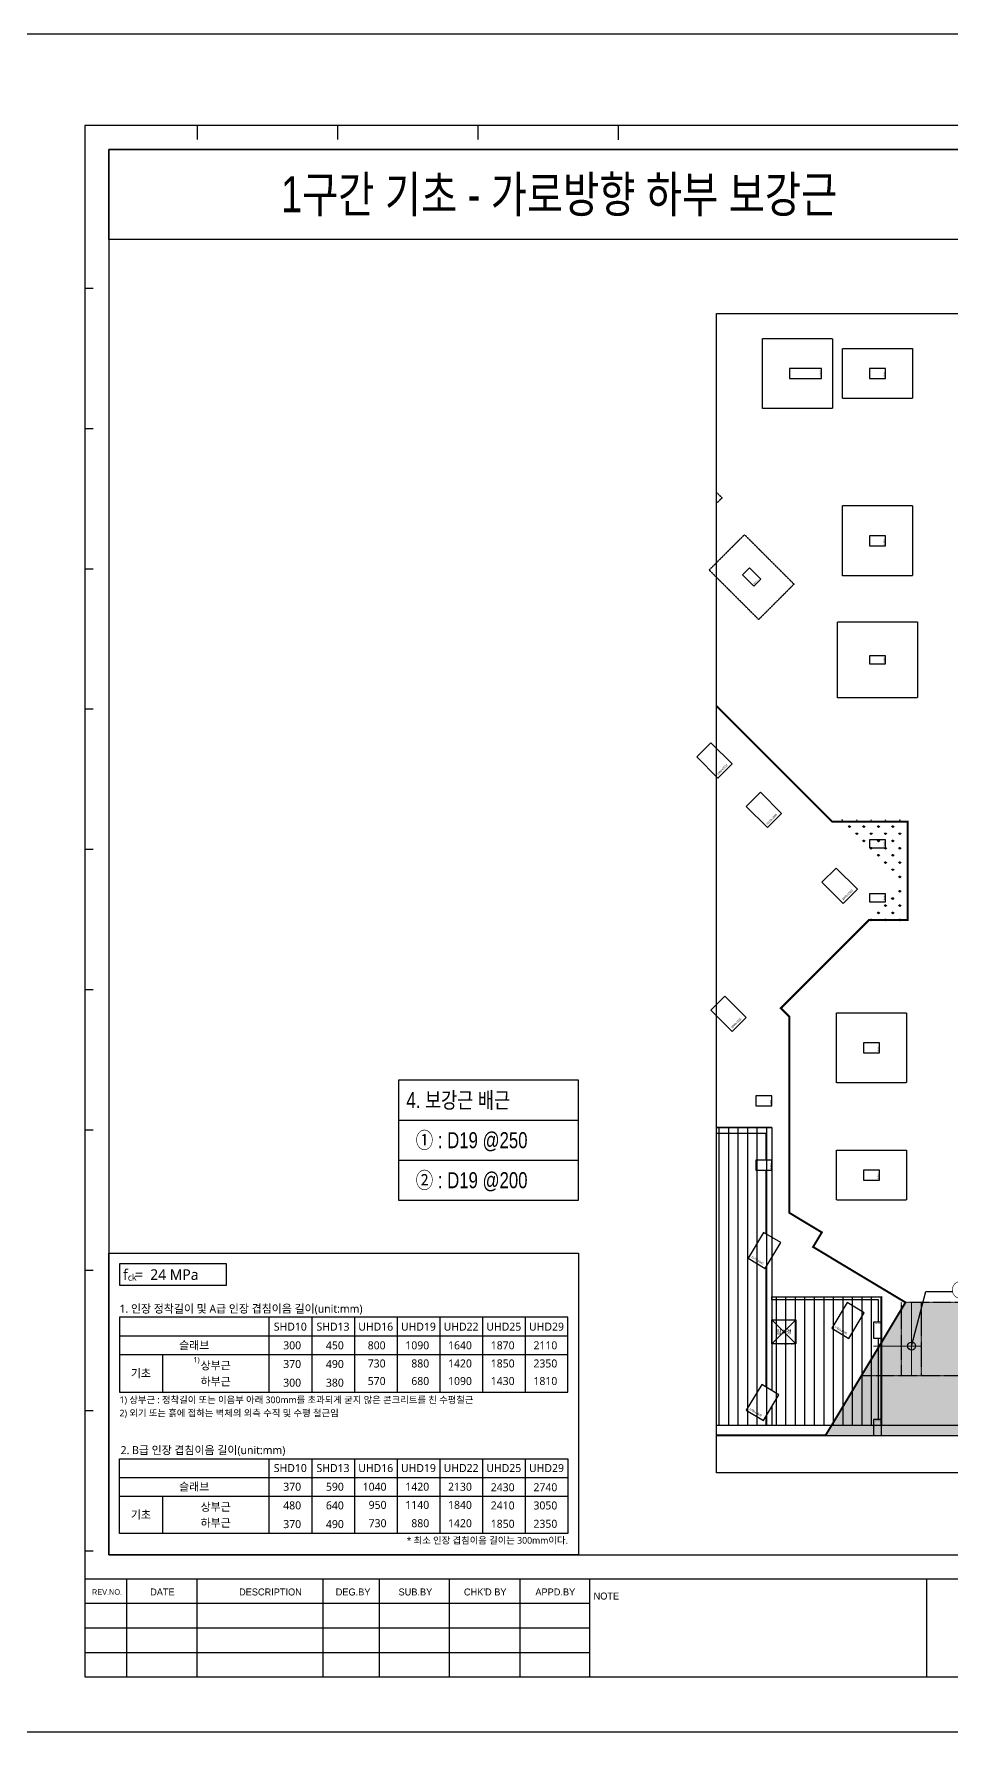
# Model space of a CAD drawing. Header units: millimetres. Extents: x 91591 to 1353697, y 75729 to 160586.
# Drawn here: x 694131 to 739951, y 75729 to 160586 of the extents above; entities that cross this region are included whole.
import ezdxf
from ezdxf.enums import TextEntityAlignment as Align

# ---------------------------------------------------------------- set-up
doc = ezdxf.new("R2010")
doc.units = ezdxf.units.MM
for name, pattern in [('H', [1.3, 0.8, -0.5]), ('HID', [2.5, 1.5, -1]), ('HIDDEN', [0.375, 0.25, -0.125])]:
    doc.linetypes.add(name, pattern=pattern)
for name, color, linetype in [('-S_F', 7, 'Continuous'), ('-S_REBAR-BOT', 3, 'H'), ('-S_TEXT', 255, 'Continuous'), ('8', 8, 'Continuous'), ('ML', 4, 'Continuous'), ('S-FND-배근구간선', 21, 'HID'), ('S-FND_OUTLINE_공동주택 기초', 1, 'HID'), ('S-FND_OUTLINE_지하주차장 기초', 4, 'HID'), ('S-HAT', 252, 'Continuous'), ('S-HAT_SLAB LEVEL', 7, 'Continuous'), ('T', 3, 'Continuous'), ('TEXT', 3, 'Continuous'), ('TEXT-L', 7, 'Continuous'), ('WALL-1', 2, 'Continuous'), ('XR-지하주차장$0$A-CON', 2, 'Continuous'), ('XR-지하주차장$0$AA-COL', 2, 'Continuous'), ('XR-지하주차장$1$A-집수정', 4, 'Continuous')]:
    doc.layers.add(name, color=color, linetype=linetype)
doc.layers.add('DEFPOINT', color=142, linetype='Continuous', plot=False)
doc.layers.add('S_NOPLOT_251', color=251, linetype='Continuous', plot=False)
doc.styles.add('BAS_TITLE1', font='')
doc.styles.add('EST', font='')
doc.styles.add('XR-지하주차장$0$Standard', font='arial.ttf')
doc.styles.add('XR-지하주차장$0$맑은고딕', font='malgun.ttf')
doc.styles.add('맑은고딕', font='malgun.ttf')
doc.styles.add('울릉도M', font='malgun.ttf')
doc.styles.get('BAS_TITLE1').set_extended_font_data('HYHeadLine-Medium')
doc.styles.get('EST').set_extended_font_data('HYHeadLine-Medium')

# ---------------------------------------------------------------- blocks, each defined once
blk = doc.blocks.new('zw$9A02')
at = {"color": 7}
for p, q in [((8017, -3425), (8017, -3951)), ((13275, -3425), (13275, -3951)), ((18533, -3425), (18533, -3951)), ((23791, -3444), (23791, -3970)), ((3810, -9525), (4126, -9525)), ((3810, -14783), (4126, -14783)), ((3810, -20041), (4126, -20041)), ((3810, -25299), (4126, -25299)), ((3810, -30557), (4126, -30557)), ((3810, -35815), (4126, -35815)), ((3810, -41073), (4126, -41073)), ((3810, -46331), (4126, -46331)), ((3810, -51589), (4126, -51589)), ((3810, -56847), (4126, -56847))]:
    blk.add_line(p, q, dxfattribs=at)
at = {"color": 4}
for p, q in [((3810, -57899), (85731, -57899)), ((5388, -61579), (5388, -57899)), ((8017, -61579), (8017, -57899)), ((12738, -61579), (12738, -57899)), ((14852, -61579), (14852, -57899)), ((17481, -61579), (17481, -57899)), ((20110, -57899), (20110, -61579)), ((22739, -61579), (22739, -57899)), ((35359, -61579), (35359, -57899)), ((3810, -59739), (22739, -59739)), ((3810, -60659), (22739, -60659))]:
    blk.add_line(p, q, dxfattribs=at)
blk.add_line((20110, -61579), (20110, -61579))
blk.add_lwpolyline([(0, -63643), (0, 0), (90000, 0), (90000, -63643)], close=True)
blk.add_lwpolyline([(3810, -61579), (85731, -61579), (85731, -3425), (3810, -3425)], close=True, dxfattribs=at)
blk.add_lwpolyline([(3810, -58819), (17481, -58819), (22739, -58819)], dxfattribs=at)
at = {"layer": 'DEFPOINT', "color": 150}
blk.add_lwpolyline([(4710, -56999), (84831, -56999), (84831, -4325), (4710, -4325)], close=True, dxfattribs=at)
at = {"style": 'BAS_TITLE1'}
for s, height, p in [('REV.NO.', 210.3, (4644, -58393)), ('DATE', 262.9, (6719, -58393)), ('DESCRIPTION', 262.9, (10767, -58393)), ('DEG.BY', 262.9, (13863, -58393)), ('SUB.BY', 262.9, (16198, -58393)), ("CHK'D BY", 262.9, (18815, -58393)), ('APPD.BY', 262.9, (21441, -58393)), ('NOTE', 263.3, (23355, -58546))]:
    blk.add_text(s, height=height, dxfattribs=at).set_placement(p, align=Align.MIDDLE)
blk = doc.blocks.new('zw$4DA7')
at = {"layer": 'ML'}
for p, q in [((6001, 8900), (6001, 6100)), ((7601, 8900), (7601, 6100)), ((9201, 8900), (9201, 6100)), ((10801, 8900), (10801, 6100)), ((12401, 8900), (12401, 6100)), ((14001, 8900), (14001, 6100)), ((15601, 8900), (15601, 6100)), ((400, 8200), (17201, 8200)), ((400, 7500), (17201, 7500)), ((2007, 7500), (2007, 6100)), ((6001, 3600), (6001, 800)), ((7601, 3600), (7601, 800)), ((9201, 3600), (9201, 800)), ((10801, 3600), (10801, 800)), ((12401, 3600), (12401, 800)), ((14001, 3600), (14001, 800)), ((15601, 3600), (15601, 800)), ((400, 2900), (17201, 2900)), ((400, 2200), (17201, 2200)), ((2007, 2200), (2007, 800))]:
    blk.add_line(p, q, dxfattribs=at)
blk.add_lwpolyline([(400, 10100), (4404, 10100), (4404, 10900), (400, 10900)], close=True, dxfattribs=at)
at = {"layer": 'T'}
for points in [[(400, 8900), (400, 6100), (17201, 6100), (17201, 8900)], [(17201, 800), (400, 800), (400, 3600), (17201, 3600)]]:
    blk.add_lwpolyline(points, close=True, dxfattribs=at)
at = {"layer": 'TEXT-L'}
blk.add_lwpolyline([(0, 11300), (17601, 11300), (17601, 0), (0, 0)], close=True, dxfattribs=at)
at = {"layer": 'T', "style": '울릉도M'}
for s, height, p in [('f  =  24 MPa', 400, (532, 10300)), ('ck', 250, (712, 10273)), ('1. 인장 정착길이 및 A급 인장 겹침이음 길이(unit:mm)', 300, (400, 9071)), ('1)', 200, (3171, 7211)), ('1) 상부근 : 정착길이 또는 이음부 아래 300mm를 초과되게 굳지 않은 콘크리트를 친 수평철근', 250, (400, 5682)), ('2) 외기 또는 흙에 접하는 벽체의 외측 수직 및 수평 철근임', 250, (400, 5185)), ('2. B급 인장 겹침이음 길이(unit:mm)', 300, (442, 3771))]:
    blk.add_text(s, height=height, dxfattribs=at).set_placement(p)
blk.add_text('* 최소 인장 겹침이음 길이는 300mm이다.', height=250, dxfattribs=at).set_placement((17201, 414), align=Align.RIGHT)
at = {"layer": 'TEXT', "style": '울릉도M'}
for s, p in [('SHD10', (6801, 8550)), ('SHD13', (8401, 8550)), ('UHD16', (10001, 8550)), ('UHD19', (11601, 8550)), ('UHD22', (13201, 8550)), ('UHD25', (14801, 8550)), ('UHD29', (16401, 8550)), ('슬래브', (3200, 7850)), ('기초', (1203, 6800)), ('SHD10', (6801, 3250)), ('SHD13', (8401, 3250)), ('UHD16', (10001, 3250)), ('UHD19', (11601, 3250)), ('UHD22', (13201, 3250)), ('UHD25', (14801, 3250)), ('UHD29', (16401, 3250)), ('슬래브', (3200, 2550)), ('기초', (1203, 1500))]:
    blk.add_text(s, height=300, dxfattribs=at).set_placement(p, align=Align.MIDDLE_CENTER)
at = {"layer": 'TEXT', "color": 7, "style": '울릉도M'}
for s, p in [('300', (7206, 7850)), ('450', (8806, 7850)), ('800', (10372, 7850)), ('1090', (12006, 7850)), ('1640', (13606, 7850)), ('1870', (15206, 7850)), ('2110', (16806, 7850)), ('370', (7206, 7150)), ('490', (8806, 7150)), ('730', (10372, 7170)), ('880', (12006, 7170)), ('1420', (13606, 7170)), ('1850', (15206, 7170)), ('2350', (16806, 7170)), ('300', (7206, 6450)), ('380', (8806, 6450)), ('570', (10372, 6511)), ('680', (12006, 6511)), ('1090', (13606, 6511)), ('1430', (15206, 6511)), ('1810', (16806, 6511)), ('370', (7206, 2550)), ('590', (8806, 2550)), ('1040', (10406, 2550)), ('1420', (12006, 2550)), ('2130', (13606, 2550)), ('2430', (15206, 2530)), ('2740', (16806, 2530)), ('480', (7206, 1850)), ('640', (8806, 1850)), ('950', (10406, 1869)), ('1140', (12006, 1869)), ('1840', (13606, 1869)), ('2410', (15206, 1849)), ('3050', (16806, 1849)), ('370', (7206, 1150)), ('490', (8806, 1150)), ('730', (10406, 1182)), ('880', (12006, 1182)), ('1420', (13606, 1182)), ('1850', (15206, 1162)), ('2350', (16806, 1162))]:
    blk.add_text(s, height=300, dxfattribs=at).set_placement(p, align=Align.MIDDLE_RIGHT)
at = {"layer": 'TEXT', "style": '울릉도M'}
for s, p in [('상부근', (4004, 7100)), ('하부근', (4004, 6500)), ('상부근', (4004, 1800)), ('하부근', (4004, 1200))]:
    blk.add_text(s, height=300, dxfattribs=at).set_placement(p, align=Align.MIDDLE)
blk = doc.blocks.new('zw$D357')
at = {"layer": 'S-HAT'}
h = blk.add_hatch(dxfattribs=at)
h.set_pattern_fill('GRASS', color=256, scale=20)
h.set_pattern_definition([(90, (-142308.57, -108961.2), (-359.21, 359.21), [95.25, -623.17]), (45, (-142308.6, -108961.2), (-359.2102, 359.2102), [95.25, -412.75]), (135, (-142308.6, -108961.2), (-359.2102, -359.2102), [95.25, -412.75])])
h.paths.add_polyline_path([(-61297, -27896), (-62928, -29527), (-61010, -29527), (-61010, -24427), (-64766, -24427)])
h = blk.add_hatch(dxfattribs=at)
h.set_pattern_fill('GRASS', color=256, scale=20)
h.set_pattern_definition([(90, (-331308.68, 2741039.9), (-359.21, 359.21), [95.25, -623.17]), (45, (-331308.7, 2741039.9), (-359.210245, 359.210245), [95.25, -412.75]), (135, (-331308.7, 2741039.9), (-359.210245, -359.210245), [95.25, -412.75])])
h.paths.add_polyline_path([(-65008, -55192), (-61014, -48545), (-9370, -48545), (-5377, -55192)])
at = {"layer": '-S_F', "linetype": 'HIDDEN', "lineweight": -3}
for points in [[(-68160, -377), (-64660, -377), (-64660, -3877), (-68160, -3877)], [(-64160, -877), (-60660, -877), (-60660, -3377), (-64160, -3377)], [(-64160, -8727), (-60660, -8727), (-60660, -12227), (-64160, -12227)], [(-69054, -10175), (-66579, -12650), (-68347, -14418), (-70821, -11943)], [(-64410, -14527), (-60410, -14527), (-60410, -18327), (-64410, -18327)], [(-64460, -34077), (-60960, -34077), (-60960, -37577), (-64460, -37577)], [(-64460, -40927), (-60960, -40927), (-60960, -43427), (-64460, -43427)]]:
    blk.add_lwpolyline(points, close=True, dxfattribs=at)
blk.add_lwpolyline([(-70457, -8065), (-70185, -8337), (-70457, -8609)], dxfattribs=at)
blk.add_lwpolyline([(-70457, 878), (0, 878), (0, -57059), (-70457, -57059)], close=True)
at = {"layer": 'S-FND-배근구간선', "color": 251}
blk.add_lwpolyline([(-61210, -52209), (-61210, -48545)], dxfattribs=at)
at = {"layer": 'S-FND_OUTLINE_공동주택 기초', "linetype": 'HIDDEN', "ltscale": 0.5, "const_width": 100}
blk.add_lwpolyline([(-70457, -18735), (-64666, -24527), (-60910, -24527), (-60910, -29427), (-62828, -29427), (-67240, -33839), (-66816, -34263), (-66816, -44067), (-65192, -45043), (-65630, -45771), (-61014, -48545), (-65008, -55192), (-70457, -55192)], dxfattribs=at)
at = {"layer": 'S-FND_OUTLINE_지하주차장 기초'}
blk.add_lwpolyline([(-9370, -48545), (-61014, -48545), (-65008, -55192), (-5377, -55192)], close=True, dxfattribs=at)
at = {"layer": 'S-HAT_SLAB LEVEL', "color": 8}
for p, q in [((-70324, -54692), (-70324, -39807)), ((-69847, -54692), (-69847, -39807)), ((-69371, -54692), (-69371, -39807)), ((-68895, -54692), (-68895, -39807)), ((-68419, -54692), (-68419, -39807)), ((-67942, -54692), (-67942, -39807)), ((-67466, -54692), (-67466, -48261)), ((-66990, -54692), (-66990, -48260)), ((-66514, -54692), (-66514, -48260)), ((-66037, -54692), (-66037, -48259)), ((-65561, -54692), (-65561, -48258)), ((-65085, -54692), (-65085, -48257)), ((-64609, -54692), (-64609, -48256)), ((-64132, -54692), (-64132, -48255)), ((-63656, -54692), (-63656, -48254)), ((-63180, -54692), (-63180, -48253)), ((-62704, -54692), (-62704, -48253)), ((-62227, -54692), (-62227, -48252))]:
    blk.add_line(p, q, dxfattribs=at)
at = {"layer": 'S-HAT_SLAB LEVEL', "lineweight": -2}
blk.add_lwpolyline([(-70457, -39807), (-67690, -39807), (-67690, -48262), (-62210, -48252), (-62210, -54692), (-70457, -54692)], dxfattribs=at)
at = {"layer": 'S_NOPLOT_251'}
for points in [[(-67690, -48262), (-62210, -48262), (-62210, -49527), (-62360, -49527), (-62360, -48412), (-67690, -48412)], [(-62360, -50327), (-62210, -50327), (-62210, -54392), (-62360, -54392)]]:
    blk.add_lwpolyline(points, close=True, dxfattribs=at)
at = {"layer": 'XR-지하주차장$0$A-CON'}
for p, q in [((-67690, -39807), (-70457, -39807)), ((-67690, -39807), (-67690, -45292)), ((-67990, -40107), (-70457, -40107)), ((-67990, -40107), (-67990, -41427)), ((-67990, -41927), (-67990, -45112)), ((-67690, -46287), (-67690, -52945)), ((-67990, -46786), (-67990, -52765)), ((-67990, -54242), (-67990, -54692)), ((-67690, -53743), (-67690, -54692)), ((-67990, -54692), (-70457, -54692)), ((-62610, -54692), (-67690, -54692)), ((-54210, -54692), (-62210, -54692)), ((-70457, -55192), (0, -55192))]:
    blk.add_line(p, q, dxfattribs=at)
at = {"layer": 'XR-지하주차장$0$AA-COL'}
for points in [[(-65210, -2377), (-65210, -1877), (-66810, -1877), (-66810, -2377)], [(-62010, -2377), (-62010, -1877), (-62810, -1877), (-62810, -2377)], [(-62010, -10727), (-62010, -10227), (-62810, -10227), (-62810, -10727)], [(-68594, -12757), (-68241, -12403), (-68806, -11837), (-69160, -12191)], [(-62010, -16627), (-62010, -16227), (-62810, -16227), (-62810, -16627)], [(-69679, -21634), (-70740, -20574), (-71447, -21281), (-70387, -22341)], [(-67205, -24109), (-68265, -23048), (-68972, -23756), (-67912, -24816)], [(-62010, -25827), (-62010, -25427), (-62810, -25427), (-62810, -25827)], [(-63418, -27896), (-64479, -26835), (-65186, -27542), (-64125, -28603)], [(-62010, -28527), (-62010, -28127), (-62810, -28127), (-62810, -28527)], [(-68972, -34299), (-70033, -33238), (-70740, -33945), (-69679, -35006)], [(-62310, -36077), (-62310, -35577), (-63110, -35577), (-63110, -36077)], [(-67690, -38727), (-67690, -38227), (-68490, -38227), (-68490, -38727)], [(-67690, -41927), (-67690, -41427), (-68490, -41427), (-68490, -41927)], [(-62310, -42427), (-62310, -41927), (-63110, -41927), (-63110, -42427)], [(-68023, -46842), (-67250, -45556), (-68108, -45041), (-68880, -46327)], [(-63845, -50344), (-63072, -49058), (-63930, -48543), (-64702, -49829)], [(-62210, -49527), (-62610, -49527), (-62610, -50327), (-62210, -50327)], [(-68110, -54443), (-67338, -53157), (-68195, -52642), (-68967, -53928)], [(-62210, -54392), (-62610, -54392), (-62610, -55192), (-62210, -55192)]]:
    blk.add_lwpolyline(points, close=True, dxfattribs=at)
at = {"layer": 'XR-지하주차장$1$A-집수정', "lineweight": -3, "ltscale": 0.5}
for p, q in [((-67690, -50612), (-66490, -49412)), ((-67690, -49412), (-66490, -50612))]:
    blk.add_line(p, q, dxfattribs=at)
blk.add_lwpolyline([(-67690, -49412), (-66490, -49412), (-66490, -50612), (-67690, -50612)], close=True, dxfattribs=at)
at = {"layer": 'Defpoints', "style": 'XR-지하주차장$0$Standard'}
for s, height, rotation, p in [('500x1600', 50, 90, (-65260, -2277)), ('500x800', 50, 90, (-62060, -2327)), ('500x800', 50, 90, (-62060, -10677)), ('500x800', 50, 45, (-68594, -12686)), ('400x800', 50, 90, (-62060, -16577)), ('1000x1500', 100, 45, (-70387, -22200)), ('1000x1500', 100, 45, (-67912, -24675)), ('400x800', 50, 90, (-62060, -25777)), ('1000x1500', 100, 45, (-64125, -28461)), ('400x800', 50, 90, (-62060, -28477)), ('1000x1500', 100, 45, (-69679, -34864)), ('500x800', 50, 90, (-62360, -36027)), ('500x800', 50, 90, (-67740, -38677)), ('500x800', 50, 90, (-67740, -41877)), ('500x800', 50, 90, (-62360, -42377)), ('1000x1500', 100, 329, (-68743, -46293)), ('1000x1500', 100, 329, (-64565, -49795)), ('400x800', 50, 180, (-62260, -49577)), ('1000x1500', 100, 329, (-68830, -53893)), ('400x800', 50, 180, (-62260, -54442))]:
    blk.add_text(s, height=height, rotation=rotation, dxfattribs=at).set_placement(p)
at = {"layer": 'Defpoints', "style": 'XR-지하주차장$0$맑은고딕'}
blk.add_text('집수정', height=200, dxfattribs=at).set_placement((-67090, -50012), align=Align.MIDDLE_CENTER)
blk.add_text('1200X1200X1200', height=90, dxfattribs=at).set_placement((-67090, -50612), align=Align.MIDDLE)
blk = doc.blocks.new('zw$97DF')
at = {"layer": '-S_REBAR-BOT', "lineweight": -3, "ltscale": 2}
for points in [[(-18006, -6578, 50, 50, 0), (-18006, -2911, 0, 0, 0)], [(-11806, -6578, 50, 50, 0), (-11806, -2911, 0, 0, 0)], [(-6406, -6578, 50, 50, 0), (-6406, -2911, 0, 0, 0)], [(1994, -6578, 50, 50, 0), (1994, -2911, 0, 0, 0)], [(7994, -6578, 50, 50, 0), (7994, -2911, 0, 0, 0)], [(16394, -6578, 50, 50, 0), (16394, -2911, 0, 0, 0)], [(24744, -6578, 50, 50, 0), (24744, -2911, 0, 0, 0)], [(33144, -6578, 50, 50, 0), (33144, -2914, 0, 0, 0)], [(-19921, -5096, 50, 50, 0), (-17506, -5096, 0, 0, 0)], [(-13506, -5096, 50, 50, 0), (-9856, -5096, 0, 0, 0)], [(-7356, -5096, 50, 50, 0), (-3706, -5096, 0, 0, 0)], [(294, -5096, 50, 50, 0), (4294, -5096, 0, 0, 0)], [(6694, -5096, 50, 50, 0), (10694, -5096, 0, 0, 0)], [(14694, -5096, 50, 50, 0), (19094, -5096, 0, 0, 0)], [(23044, -5096, 50, 50, 0), (27544, -5096, 0, 0, 0)], [(31444, -5096, 50, 50, 0), (34945, -5096, 0, 0, 0)]]:
    blk.add_lwpolyline(points, format="xyseb", dxfattribs=at)
at = {"layer": '-S_TEXT', "color": 6, "lineweight": -3}
for points in [[(-18006, -5096), (-17291, -2359), (-15945, -2359)], [(-11806, -5096), (-11091, -2359), (-9745, -2359)], [(-6406, -5096), (-5691, -2359), (-4345, -2359)], [(1994, -5096), (2709, -2359), (4055, -2359)], [(7994, -5096), (8709, -2359), (10055, -2359)], [(16394, -5096), (17109, -2359), (18455, -2359)], [(24744, -5096), (25459, -2359), (26805, -2359)], [(33144, -5096), (33859, -2359), (35205, -2359)]]:
    blk.add_lwpolyline(points, dxfattribs=at)
for centre in [(-18006, -5096), (-11806, -5096), (-6406, -5096), (1994, -5096), (7994, -5096), (16394, -5096), (24744, -5096), (33144, -5096)]:
    blk.add_circle(centre, 199, dxfattribs=at)
at = {"layer": 'S-FND-배근구간선', "color": 31}
for p, q in [((-17506, -6578), (-17506, -2914)), ((-13506, -6578), (-13506, -2914)), ((-9856, -6578), (-9856, -2914)), ((-7356, -6578), (-7356, -2914)), ((-3706, -6578), (-3706, -2914)), ((294, -6578), (294, -2914)), ((4294, -6578), (4294, -2914)), ((6694, -6578), (6694, -2914)), ((10694, -6578), (10694, -2914)), ((14694, -6578), (14694, -2914)), ((19094, -6578), (19094, -2914)), ((23044, -6578), (23044, -2914)), ((27544, -6578), (27544, -2914)), ((31444, -6578), (31444, -2914)), ((35536, -6578), (-20512, -6578))]:
    blk.add_line(p, q, dxfattribs=at)
at = {"layer": '-S_TEXT', "color": 6, "lineweight": -3, "style": '맑은고딕'}
for p in [(-16018, -2650), (-9818, -2650), (-4418, -2650), (3982, -2650), (9982, -2650), (18382, -2650), (26732, -2650), (35132, -2650)]:
    blk.add_text('①', height=700, dxfattribs=at).set_placement(p)
blk = doc.blocks.new('zw$C445')
blk.add_lwpolyline([(-9000, 0), (0, 0), (0, 6000), (-9000, 6000)], close=True)
at = {"layer": 'DEFPOINT'}
for points in [[(-9000, 4000), (0, 4000)], [(-9000, 2000), (0, 2000)]]:
    blk.add_lwpolyline(points, dxfattribs=at)
at = {"color": 3, "style": 'EST', "width": 0.8}
blk.add_text('4. 보강근 배근', height=800, dxfattribs=at).set_placement((-8600, 5000, 0), align=Align.MIDDLE_LEFT)
at = {"color": 7, "style": 'EST', "width": 0.8}
for s, p in [('  ① : D19 @250', (-8600, 3000, 0)), ('  ② : D19 @200', (-8600, 1000, 0))]:
    blk.add_text(s, height=800, dxfattribs=at).set_placement(p, align=Align.MIDDLE_LEFT)

msp = doc.modelspace()

# ---------------------------------------------------------------- linework, layer by layer
at = {"layer": 'WALL-1', "color": 7, "linetype": 'Continuous'}
msp.add_lwpolyline([(697871.4, 154819.4), (742871.8, 154819.4), (742871.8, 150319.6), (697871.4, 150319.6)], close=True, dxfattribs=at)

# ---------------------------------------------------------------- block references
at = {"xscale": 1.333333333333333, "yscale": 1.333333333333333, "zscale": 1.333333333333333}
for name, p in [('zw$9A02', (691590.8, 160586.4)), ('zw$4DA7', (697871.4, 84588.1))]:
    msp.add_blockref(name, p, dxfattribs=at)
for name, p in [('zw$C445', (721339.1, 102306.2)), ('zw$97DF', (755985.1, 100111))]:
    msp.add_blockref(name, p)
at = {"layer": '8'}
msp.add_blockref('zw$D357', (798689, 145741.8), dxfattribs=at)

# ---------------------------------------------------------------- texts
at = {"color": 2, "style": 'EST', "width": 0.8}
msp.add_text('1구간 기초 - 가로방향 하부 보강근', height=1800, dxfattribs=at).set_placement((720371.6, 152569.5, 0), align=Align.MIDDLE_CENTER)

doc.saveas('drawing.dxf')
